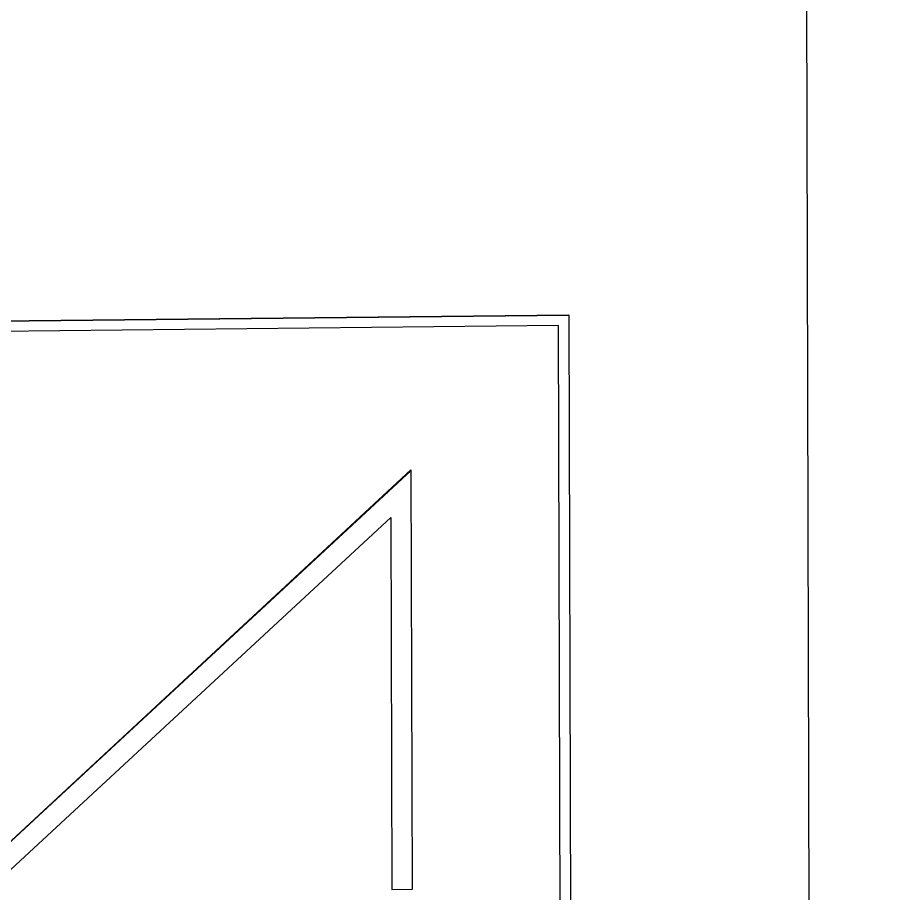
# Model space of a CAD drawing. Header units: millimetres. Extents: x -1480 to 5249, y -840 to 3860.
# Drawn here: x -3.3 to 19.56, y 998.15 to 1020.84 of the extents above; entities that cross this region are included whole.
import ezdxf

# ---------------------------------------------------------------- set-up
doc = ezdxf.new("R2010")
doc.units = ezdxf.units.MM
doc.header["$MEASUREMENT"] = 0
doc.layers.add('Domyslna', color=7, linetype='Continuous', true_color=0x000000)
doc.layers.add('Utwórz2D linie widoczne', color=7, linetype='Continuous', true_color=0x000000)

msp = doc.modelspace()

# ---------------------------------------------------------------- linework, layer by layer
at = {"layer": 'Domyslna'}
msp.add_line((19.558, 13.522), (17.131, 1024.997), dxfattribs=at)
at = {"layer": 'Utwórz2D linie widoczne'}
for p, q in [((-18.917, 1012.825), (10.965, 1013.139)), ((-18.913, 1012.812), (10.969, 1013.126)), ((10.969, 1013.126), (10.965, 1013.139)), ((10.969, 1013.126), (11.056, 983.488)), ((10.703, 1012.858), (-18.645, 1012.55)), ((10.789, 983.749), (10.703, 1012.858)), ((6.882, 1009.121), (-4.378, 998.677)), ((6.885, 1009.108), (-4.375, 998.664)), ((6.885, 1009.108), (6.882, 1009.121)), ((6.921, 998.256), (6.885, 1009.108)), ((-3.996, 998.295), (6.36, 1007.887)), ((6.36, 1007.887), (6.392, 998.25)), ((6.392, 998.25), (6.921, 998.256))]:
    msp.add_line(p, q, dxfattribs=at)

doc.saveas('drawing.dxf')
